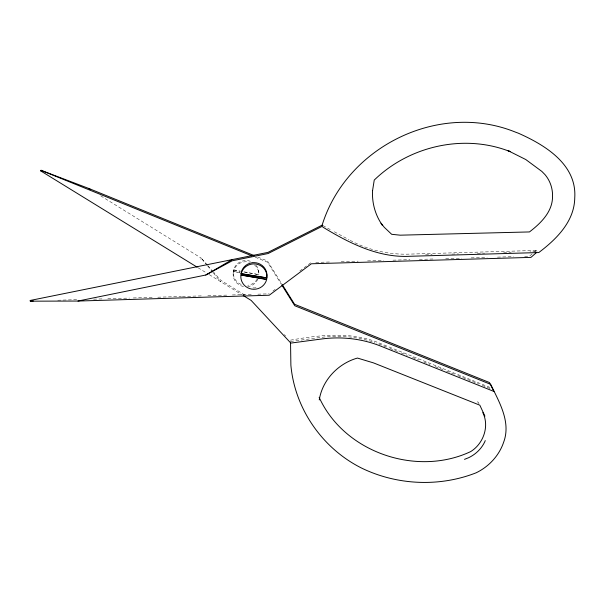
<?xml version="1.0" encoding="UTF-8"?>
<svg xmlns="http://www.w3.org/2000/svg" width="605" height="605" viewBox="0 0 605 605"><rect width="100%" height="100%" fill="white"/><g stroke="black" fill="none" stroke-linecap="round" stroke-linejoin="round"><path stroke-width="0.45" stroke-dasharray="3.02 2.27" d="M256.24 265.421A12.811 12.448 1.8 0 1 258.766 274.632L243.928 272.061M258.766 272.658L258.766 271.388M243.512 286.52A12.879 12.508 1.8 0 1 233.212 272.636L233.356 271.365L239.83 272.621M239.807 272.87L233.326 271.615L234.211 268.219A12.811 12.448 1.8 0 1 253.192 262.638M200.852 259.28L201.178 258.07L99.228 194.931M233.212 272.636L234.074 269.475A12.879 12.508 1.8 0 1 249.328 262.169M532.105 253.896L529.481 256.195L523.832 256.361M534.722 251.604L536.038 250.455L537.542 251.62L530.018 251.831M272.923 291.035L275.169 289.364M299.853 270.927L311.076 262.54M290.521 340.161C319.856 334.928 351.513 331.162 379.781 343.262L489.982 387.427M290.657 341.454L321.406 337.363A111.955 104.665 -11.2 0 1 374.903 342.559M57.785 300.246L77.606 299.641M93.646 299.157L104.03 298.84M107.803 298.726L129.508 298.068M133.281 297.955L153.103 297.35M157.822 297.206L181.417 296.495M182.362 296.465L203.121 295.837M207.84 295.694L228.599 295.059M232.38 294.945L253.14 294.317M257.859 294.174L269.18 293.833M536.038 250.455L408.738 254.13A121.454 118.179 -53.5 0 1 349.803 240.162M425.557 254.849L432.144 254.66M451.905 254.092L458.492 253.903M477.315 253.359L484.839 253.14M503.662 252.595L511.195 252.376M315.78 262.404L330.844 261.965M341.197 261.67L358.145 261.171M367.56 260.899L383.562 260.437M392.978 260.165L409.925 259.666M419.333 259.394L434.398 258.955M445.696 258.63L461.698 258.161M471.113 257.889L487.116 257.427M497.469 257.125L513.479 256.656M233.764 269.868L240.245 271.108M243.951 271.811L258.766 274.632M233.734 270.125L240.223 271.358M386.391 347.005L380.295 344.563A111.955 104.665 -11.2 0 0 376.454 343.103M389.877 348.404L397.719 351.543M401.206 352.942L407.309 355.385M412.534 357.479L418.637 359.922M423.863 362.017L429.966 364.46M435.192 366.554L443.034 369.7M446.52 371.099L454.363 374.238M457.849 375.637L478.767 384.016M482.253 385.408L490.095 388.554M257.889 257.102L267.478 260.989L281.771 283.821M255.28 257.246L267.523 262.215L281.393 284.373M322.934 225.597L331.079 230.013M334.338 231.783L348.994 239.724M244.768 295.043L220.704 280.221L213.384 271.917M198.016 267.72L208.453 274.141M209.254 274.632L242.499 295.096M284.289 334.603L285.568 335.979M207.281 264.99L201.178 258.07L207.031 265.187M207.886 265.686L212.771 271.221M207.613 265.898L212.884 272.303M213.467 273.014L220.621 281.817M479.001 403.8L477.761 401.735L478.926 404.246M256.021 287.761A13.015 12.644 0.1 0 1 250.962 287.594M257.889 279.071A12.879 12.508 1.8 0 1 247.687 286.649M254.493 264.861A12.879 12.508 1.8 0 1 258.842 275.109M257.155 279.223A12.811 12.448 1.8 0 1 247.755 285.31M241.191 284.471A12.811 12.448 1.8 0 1 233.356 271.365"/><path stroke-width="0.91" d="M241.153 273.717L266.805 277.892L241.153 273.717A13.091 12.713 0 0 1 266.987 276.243L266.631 279.54A13.091 12.713 0 0 1 240.82 277.022L241.251 272.416A13.015 12.644 0.1 0 1 266.941 274.935L266.593 278.217M319.259 399.943C322.336 380.023 338.255 363.461 357.449 358.062L373.512 362.894L479.825 405.184L484.923 416.149M485.255 440.576L484.658 442.058A32.829 30.469 -21.5 0 1 468.671 457.69L464.481 459.361M536.227 252.769L530.956 257.382L311.356 263.78L269.24 295.232L77.962 301.048L30.326 301.177L30.25 300.451L268.015 252.368L322.125 225.158C346.476 146.675 438.98 101.012 515.626 132.192L518.22 133.145C544.795 144.867 576.981 164.356 574.75 197.797C574.455 221.498 556.403 239.255 538.768 252.557L410.213 256.27C378.465 258.025 349.07 243.059 322.752 227.034M197.215 267.221L40.694 170.89L41.034 170.323L88.791 188.465L254.402 255.688M40.694 170.89L41.125 170.27M30.326 301.177L33.245 300.988M232.494 259.386L205.791 275.018L77.962 301.048M205.791 275.018L232.131 260.815L268.068 253.548L322.473 226.194L322.125 225.158M266.623 279.276L241.009 275.025L266.631 279.54M41.034 170.323L251.786 255.832M243.286 295.58L251.143 300.413L290.823 343.088L321.739 338.974A112.545 105.164 -11.2 0 1 380.938 346.204L493.937 391.458L489.453 382.526L294.575 304.292L282.263 284.607M88.791 188.465L90.402 189.463M281.892 285.159L294.771 305.737L490.67 384.341C499.125 401.97 511.157 421.867 503.693 442.089C499.193 455.565 488.863 466.689 476.112 472.815C439.487 487.207 397.084 485.286 361.692 468.126C322.578 448.63 294.794 408.889 290.884 365.238L290.529 341.991M319.153 397.326C344.109 452.457 416.648 477.088 470.713 451.572C483.425 443.707 489.611 426.313 482.82 412.61M30.25 300.451L30.416 301.071M372.574 190.575C371.841 202.758 375.259 215.138 382.307 225.113L381.089 223.26L384.258 227.283L391.669 234.301L400.192 235.179L529.458 231.934C540.696 223.305 552.441 211.984 552.546 196.723A34.924 33.131 -44.5 0 0 545.097 174.739L541.883 171.449L525.753 159.523L507.746 150.509L510.257 151.651C464.292 133.455 409.441 145.835 374.238 180.086L372.574 190.575"/></g></svg>
